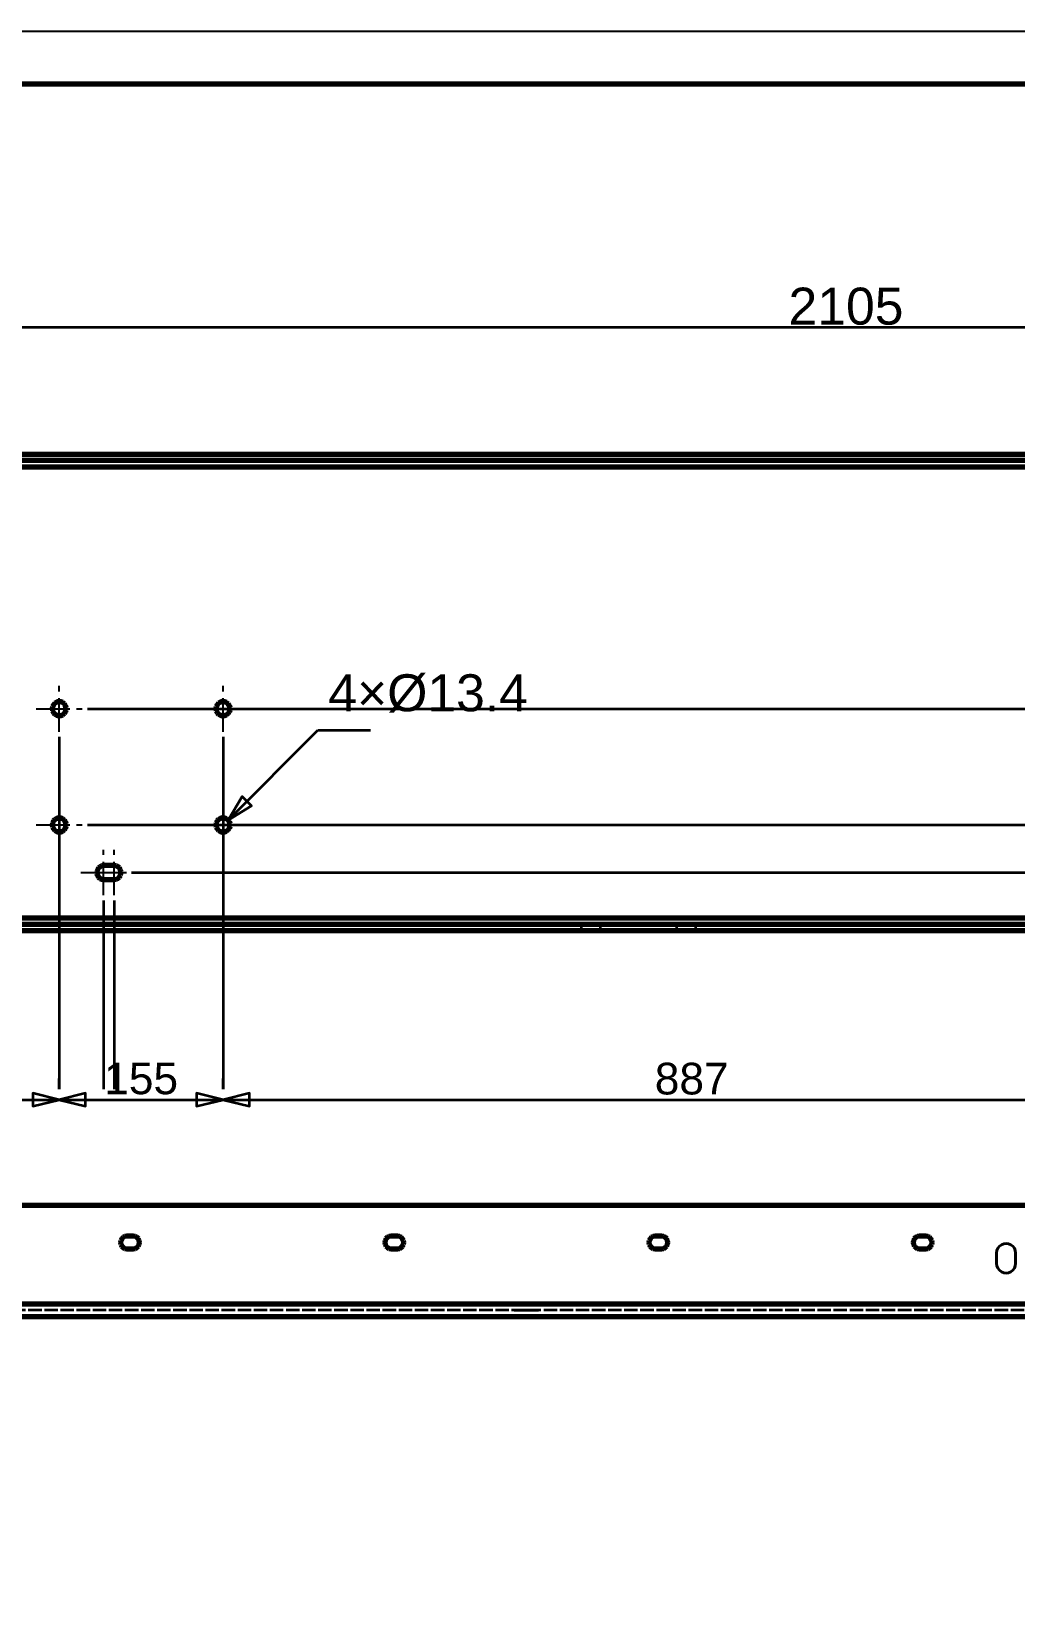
# Model space of a CAD drawing. Header units: millimetres. Extents: x 0 to 420, y 0 to 297.
# Drawn here: x 93.2 to 186.3, y 148.5 to 297 of the extents above; entities that cross this region are included whole.
import ezdxf
from ezdxf.enums import TextEntityAlignment as Align

# ---------------------------------------------------------------- set-up
doc = ezdxf.new("R2010")
doc.units = ezdxf.units.MM
doc.linetypes.add('CENTER', pattern=[5.08, 3.175, -0.635, 0.635, -0.635])
doc.linetypes.add('DASHED', pattern=[1.524, 1.27, -0.254])
doc.styles.add('GOST', font='Arial')

msp = doc.modelspace()

# ---------------------------------------------------------------- linework, layer by layer
at = {"color": 7, "lineweight": 35}
for p, q in [((65, 269), (275.5, 269)), ((98.47, 232.9), (290.5, 232.9)), ((113.97, 232.9), (290.5, 232.9)), ((95.8, 230.23), (95.8, 196.9)), ((111.3, 230.23), (111.3, 196.9)), ((111.77, 222.37), (120.26, 230.86)), ((120.26, 230.86), (125.26, 230.86)), ((98.47, 221.9), (290.5, 221.9)), ((113.97, 221.9), (290.5, 221.9)), ((95.8, 219.23), (95.8, 196.9)), ((111.3, 219.23), (111.3, 196.9)), ((102.65, 217.4), (290.5, 217.4)), ((103.65, 217.4), (290.5, 217.4)), ((100, 214.75), (100, 196.9)), ((101, 214.75), (101, 196.9)), ((95.8, 196.9), (95.8, 197.9)), ((95.8, 196.9), (95.8, 197.9)), ((111.3, 196.9), (111.3, 197.9)), ((111.3, 196.9), (111.3, 197.9)), ((65, 195.9), (95.8, 195.9)), ((95.8, 195.9), (111.3, 195.9)), ((111.3, 195.9), (200, 195.9))]:
    msp.add_line(p, q, dxfattribs=at)
at = {"color": 1, "lineweight": 70}
for p, q in [((65, 257), (275.5, 257)), ((275.5, 256.4), (65, 256.4)), ((65, 255.8), (275.5, 255.8)), ((95.25, 233.28), (95.16, 233.1)), ((95.38, 233.42), (95.25, 233.28)), ((95.56, 233.52), (95.38, 233.42)), ((95.75, 233.57), (95.56, 233.52)), ((95.95, 233.55), (95.75, 233.57)), ((96.13, 233.48), (95.95, 233.55)), ((96.29, 233.36), (96.13, 233.48)), ((96.4, 233.19), (96.29, 233.36)), ((96.46, 233), (96.4, 233.19)), ((110.75, 233.28), (110.66, 233.1)), ((110.88, 233.42), (110.75, 233.28)), ((111.06, 233.52), (110.88, 233.42)), ((111.25, 233.57), (111.06, 233.52)), ((111.45, 233.55), (111.25, 233.57)), ((111.63, 233.48), (111.45, 233.55)), ((111.79, 233.36), (111.63, 233.48)), ((111.9, 233.19), (111.79, 233.36)), ((111.96, 233), (111.9, 233.19)), ((95.16, 233.1), (95.13, 232.9)), ((95.13, 232.9), (95.16, 232.7)), ((95.16, 232.7), (95.25, 232.52)), ((95.25, 232.52), (95.38, 232.38)), ((95.38, 232.38), (95.56, 232.28)), ((95.56, 232.28), (95.75, 232.23)), ((95.75, 232.23), (95.95, 232.25)), ((95.95, 232.25), (96.13, 232.32)), ((96.13, 232.32), (96.29, 232.44)), ((96.29, 232.44), (96.4, 232.61)), ((96.4, 232.61), (96.46, 232.8)), ((96.46, 232.8), (96.46, 233)), ((110.66, 233.1), (110.63, 232.9)), ((110.63, 232.9), (110.66, 232.7)), ((110.66, 232.7), (110.75, 232.52)), ((110.75, 232.52), (110.88, 232.38)), ((110.88, 232.38), (111.06, 232.28)), ((111.06, 232.28), (111.25, 232.23)), ((111.25, 232.23), (111.45, 232.25)), ((111.45, 232.25), (111.63, 232.32)), ((111.63, 232.32), (111.79, 232.44)), ((111.79, 232.44), (111.9, 232.61)), ((111.9, 232.61), (111.96, 232.8)), ((111.96, 232.8), (111.96, 233)), ((95.16, 222.1), (95.13, 221.9)), ((95.13, 221.9), (95.16, 221.7)), ((95.25, 222.28), (95.16, 222.1)), ((95.16, 221.7), (95.25, 221.52)), ((95.38, 222.42), (95.25, 222.28)), ((95.25, 221.52), (95.38, 221.38)), ((95.56, 222.52), (95.38, 222.42)), ((95.38, 221.38), (95.56, 221.28)), ((95.75, 222.57), (95.56, 222.52)), ((95.56, 221.28), (95.75, 221.23)), ((95.95, 222.55), (95.75, 222.57)), ((96.13, 222.48), (95.95, 222.55)), ((95.95, 221.25), (96.13, 221.32)), ((96.29, 222.36), (96.13, 222.48)), ((96.13, 221.32), (96.29, 221.44)), ((96.4, 222.19), (96.29, 222.36)), ((96.29, 221.44), (96.4, 221.61)), ((96.46, 222), (96.4, 222.19)), ((96.4, 221.61), (96.46, 221.8)), ((96.46, 221.8), (96.46, 222)), ((110.66, 222.1), (110.63, 221.9)), ((110.63, 221.9), (110.66, 221.7)), ((110.75, 222.28), (110.66, 222.1)), ((110.66, 221.7), (110.75, 221.52)), ((110.88, 222.42), (110.75, 222.28)), ((110.75, 221.52), (110.88, 221.38)), ((111.06, 222.52), (110.88, 222.42)), ((110.88, 221.38), (111.06, 221.28)), ((111.25, 222.57), (111.06, 222.52)), ((111.06, 221.28), (111.25, 221.23)), ((111.45, 222.55), (111.25, 222.57)), ((111.63, 222.48), (111.45, 222.55)), ((111.45, 221.25), (111.63, 221.32)), ((111.79, 222.36), (111.63, 222.48)), ((111.63, 221.32), (111.79, 221.44)), ((111.9, 222.19), (111.79, 222.36)), ((111.79, 221.44), (111.9, 221.61)), ((111.96, 222), (111.9, 222.19)), ((111.9, 221.61), (111.96, 221.8)), ((111.96, 221.8), (111.96, 222)), ((95.75, 221.23), (95.95, 221.25)), ((111.25, 221.23), (111.45, 221.25)), ((99.41, 217.67), (99.36, 217.49)), ((99.36, 217.49), (99.36, 217.31)), ((99.36, 217.31), (99.41, 217.13)), ((99.51, 217.83), (99.41, 217.67)), ((99.41, 217.13), (99.51, 216.97)), ((99.65, 217.95), (99.51, 217.83)), ((99.51, 216.97), (99.65, 216.85)), ((99.82, 218.02), (99.65, 217.95)), ((99.65, 216.85), (99.82, 216.78)), ((100, 218.05), (99.82, 218.02)), ((101, 218.05), (100, 218.05)), ((101.18, 218.02), (101, 218.05)), ((101.35, 217.95), (101.18, 218.02)), ((101.18, 216.78), (101.35, 216.85)), ((101.49, 217.83), (101.35, 217.95)), ((101.35, 216.85), (101.49, 216.97)), ((101.59, 217.67), (101.49, 217.83)), ((101.49, 216.97), (101.59, 217.13)), ((101.64, 217.49), (101.59, 217.67)), ((101.59, 217.13), (101.64, 217.31)), ((101.64, 217.31), (101.64, 217.49)), ((99.82, 216.78), (100, 216.75)), ((100, 216.75), (101, 216.75)), ((101, 216.75), (101.18, 216.78)), ((65, 213.1), (275.5, 213.1)), ((65, 212.5), (275.5, 212.5)), ((65, 211.9), (275.5, 211.9)), ((275.5, 185.9), (65, 185.9)), ((101.71, 182.75), (101.63, 182.59)), ((101.85, 182.89), (101.71, 182.75)), ((102.01, 182.97), (101.85, 182.89)), ((102.2, 183), (102.01, 182.97)), ((102.8, 183), (102.2, 183)), ((102.99, 182.97), (102.8, 183)), ((103.15, 182.89), (102.99, 182.97)), ((103.29, 182.75), (103.15, 182.89)), ((103.37, 182.59), (103.29, 182.75)), ((126.71, 182.75), (126.63, 182.59)), ((126.85, 182.89), (126.71, 182.75)), ((127.01, 182.97), (126.85, 182.89)), ((127.2, 183), (127.01, 182.97)), ((127.8, 183), (127.2, 183)), ((127.99, 182.97), (127.8, 183)), ((128.15, 182.89), (127.99, 182.97)), ((128.29, 182.75), (128.15, 182.89)), ((128.37, 182.59), (128.29, 182.75)), ((151.71, 182.75), (151.63, 182.59)), ((151.85, 182.89), (151.71, 182.75)), ((152.01, 182.97), (151.85, 182.89)), ((152.2, 183), (152.01, 182.97)), ((152.8, 183), (152.2, 183)), ((152.99, 182.97), (152.8, 183)), ((153.15, 182.89), (152.99, 182.97)), ((153.29, 182.75), (153.15, 182.89)), ((153.37, 182.59), (153.29, 182.75)), ((176.71, 182.75), (176.63, 182.59)), ((176.85, 182.89), (176.71, 182.75)), ((177.01, 182.97), (176.85, 182.89)), ((177.2, 183), (177.01, 182.97)), ((177.8, 183), (177.2, 183)), ((177.99, 182.97), (177.8, 183)), ((178.15, 182.89), (177.99, 182.97)), ((178.29, 182.75), (178.15, 182.89)), ((178.37, 182.59), (178.29, 182.75)), ((101.63, 182.59), (101.6, 182.4)), ((101.6, 182.4), (101.63, 182.21)), ((101.63, 182.21), (101.71, 182.05)), ((101.71, 182.05), (101.85, 181.91)), ((101.85, 181.91), (102.01, 181.83)), ((102.01, 181.83), (102.2, 181.8)), ((102.2, 181.8), (102.8, 181.8)), ((102.8, 181.8), (102.99, 181.83)), ((102.99, 181.83), (103.15, 181.91)), ((103.15, 181.91), (103.29, 182.05)), ((103.29, 182.05), (103.37, 182.21)), ((103.4, 182.4), (103.37, 182.59)), ((103.37, 182.21), (103.4, 182.4)), ((126.63, 182.59), (126.6, 182.4)), ((126.6, 182.4), (126.63, 182.21)), ((126.63, 182.21), (126.71, 182.05)), ((126.71, 182.05), (126.85, 181.91)), ((126.85, 181.91), (127.01, 181.83)), ((127.01, 181.83), (127.2, 181.8)), ((127.2, 181.8), (127.8, 181.8)), ((127.8, 181.8), (127.99, 181.83)), ((127.99, 181.83), (128.15, 181.91)), ((128.15, 181.91), (128.29, 182.05)), ((128.29, 182.05), (128.37, 182.21)), ((128.4, 182.4), (128.37, 182.59)), ((128.37, 182.21), (128.4, 182.4)), ((151.63, 182.59), (151.6, 182.4)), ((151.6, 182.4), (151.63, 182.21)), ((151.63, 182.21), (151.71, 182.05)), ((151.71, 182.05), (151.85, 181.91)), ((151.85, 181.91), (152.01, 181.83)), ((152.01, 181.83), (152.2, 181.8)), ((152.2, 181.8), (152.8, 181.8)), ((152.8, 181.8), (152.99, 181.83)), ((152.99, 181.83), (153.15, 181.91)), ((153.15, 181.91), (153.29, 182.05)), ((153.29, 182.05), (153.37, 182.21)), ((153.4, 182.4), (153.37, 182.59)), ((153.37, 182.21), (153.4, 182.4)), ((176.63, 182.59), (176.6, 182.4)), ((176.6, 182.4), (176.63, 182.21)), ((176.63, 182.21), (176.71, 182.05)), ((176.71, 182.05), (176.85, 181.91)), ((176.85, 181.91), (177.01, 181.83)), ((177.01, 181.83), (177.2, 181.8)), ((177.2, 181.8), (177.8, 181.8)), ((177.8, 181.8), (177.99, 181.83)), ((177.99, 181.83), (178.15, 181.91)), ((178.15, 181.91), (178.29, 182.05)), ((178.29, 182.05), (178.37, 182.21)), ((178.4, 182.4), (178.37, 182.59)), ((178.37, 182.21), (178.4, 182.4)), ((65, 176.6), (275.5, 176.6)), ((65, 175.4), (275.5, 175.4))]:
    msp.add_line(p, q, dxfattribs=at)
at = {"color": 5, "linetype": 'DASHED', "lineweight": 35}
for p, q in [((275.5, 257), (65, 257)), ((112.12, 257), (112.1, 257)), ((112.1, 257), (112.1, 257)), ((112.1, 257), (112.1, 257)), ((112.1, 257), (112.12, 257)), ((112.13, 257), (112.12, 257)), ((112.12, 257), (112.13, 257)), ((112.16, 257), (112.13, 257)), ((112.13, 257), (112.16, 257)), ((112.19, 257), (112.16, 257)), ((112.16, 257), (112.19, 257)), ((112.23, 257), (112.19, 257)), ((112.19, 257), (112.23, 257)), ((112.28, 257), (112.23, 257)), ((112.23, 257), (112.28, 257)), ((112.33, 257), (112.28, 257)), ((112.28, 257), (112.33, 257)), ((112.38, 257), (112.33, 257)), ((112.33, 257), (112.38, 257)), ((112.44, 257), (112.38, 257)), ((112.38, 257), (112.44, 257)), ((112.5, 257), (112.44, 257)), ((112.44, 257), (112.5, 257)), ((112.57, 257), (112.5, 257)), ((112.5, 257), (112.57, 257)), ((112.63, 257), (112.57, 257)), ((112.57, 257), (112.63, 257)), ((112.7, 257), (112.63, 257)), ((112.63, 257), (112.7, 257)), ((113.3, 257), (112.7, 257)), ((112.7, 257), (113.3, 257)), ((113.3, 257), (113.37, 257)), ((113.37, 257), (113.3, 257)), ((113.37, 257), (113.43, 257)), ((113.43, 257), (113.37, 257)), ((113.43, 257), (113.5, 257)), ((113.5, 257), (113.43, 257)), ((113.5, 257), (113.56, 257)), ((113.56, 257), (113.5, 257)), ((113.56, 257), (113.62, 257)), ((113.62, 257), (113.56, 257)), ((113.62, 257), (113.67, 257)), ((113.67, 257), (113.62, 257)), ((113.67, 257), (113.72, 257)), ((113.72, 257), (113.67, 257)), ((113.72, 257), (113.77, 257)), ((113.77, 257), (113.72, 257)), ((113.77, 257), (113.81, 257)), ((113.81, 257), (113.77, 257)), ((113.81, 257), (113.84, 257)), ((113.84, 257), (113.81, 257)), ((113.84, 257), (113.87, 257)), ((113.87, 257), (113.84, 257)), ((113.87, 257), (113.88, 257)), ((113.88, 257), (113.87, 257)), ((113.88, 257), (113.9, 257)), ((113.9, 257), (113.88, 257)), ((113.9, 257), (113.9, 257)), ((113.9, 257), (113.9, 257)), ((137.12, 257), (137.1, 257)), ((137.1, 257), (137.1, 257)), ((137.1, 257), (137.1, 257)), ((137.1, 257), (137.12, 257)), ((137.13, 257), (137.12, 257)), ((137.12, 257), (137.13, 257)), ((137.16, 257), (137.13, 257)), ((137.13, 257), (137.16, 257)), ((137.19, 257), (137.16, 257)), ((137.16, 257), (137.19, 257)), ((137.23, 257), (137.19, 257)), ((137.19, 257), (137.23, 257)), ((137.28, 257), (137.23, 257)), ((137.23, 257), (137.28, 257)), ((137.33, 257), (137.28, 257)), ((137.28, 257), (137.33, 257)), ((137.38, 257), (137.33, 257)), ((137.33, 257), (137.38, 257)), ((137.44, 257), (137.38, 257)), ((137.38, 257), (137.44, 257)), ((137.5, 257), (137.44, 257)), ((137.44, 257), (137.5, 257)), ((137.57, 257), (137.5, 257)), ((137.5, 257), (137.57, 257)), ((137.63, 257), (137.57, 257)), ((137.57, 257), (137.63, 257)), ((137.7, 257), (137.63, 257)), ((137.63, 257), (137.7, 257)), ((138.3, 257), (137.7, 257)), ((137.7, 257), (138.3, 257)), ((138.3, 257), (138.37, 257)), ((138.37, 257), (138.3, 257)), ((138.37, 257), (138.43, 257)), ((138.43, 257), (138.37, 257)), ((138.43, 257), (138.5, 257)), ((138.5, 257), (138.43, 257)), ((138.5, 257), (138.56, 257)), ((138.56, 257), (138.5, 257)), ((138.56, 257), (138.62, 257)), ((138.62, 257), (138.56, 257)), ((138.62, 257), (138.67, 257)), ((138.67, 257), (138.62, 257)), ((138.67, 257), (138.72, 257)), ((138.72, 257), (138.67, 257)), ((138.72, 257), (138.77, 257)), ((138.77, 257), (138.72, 257)), ((138.77, 257), (138.81, 257)), ((138.81, 257), (138.77, 257)), ((138.81, 257), (138.84, 257)), ((138.84, 257), (138.81, 257)), ((138.84, 257), (138.87, 257)), ((138.87, 257), (138.84, 257)), ((138.87, 257), (138.88, 257)), ((138.88, 257), (138.87, 257)), ((138.88, 257), (138.9, 257)), ((138.9, 257), (138.88, 257)), ((138.9, 257), (138.9, 257)), ((138.9, 257), (138.9, 257)), ((162.12, 257), (162.1, 257)), ((162.1, 257), (162.1, 257)), ((162.1, 257), (162.1, 257)), ((162.1, 257), (162.12, 257)), ((162.13, 257), (162.12, 257)), ((162.12, 257), (162.13, 257)), ((162.16, 257), (162.13, 257)), ((162.13, 257), (162.16, 257)), ((162.19, 257), (162.16, 257)), ((162.16, 257), (162.19, 257)), ((162.23, 257), (162.19, 257)), ((162.19, 257), (162.23, 257)), ((162.28, 257), (162.23, 257)), ((162.23, 257), (162.28, 257)), ((162.33, 257), (162.28, 257)), ((162.28, 257), (162.33, 257)), ((162.38, 257), (162.33, 257)), ((162.33, 257), (162.38, 257)), ((162.44, 257), (162.38, 257)), ((162.38, 257), (162.44, 257)), ((162.5, 257), (162.44, 257)), ((162.44, 257), (162.5, 257)), ((162.57, 257), (162.5, 257)), ((162.5, 257), (162.57, 257)), ((162.63, 257), (162.57, 257)), ((162.57, 257), (162.63, 257)), ((162.7, 257), (162.63, 257)), ((162.63, 257), (162.7, 257)), ((163.3, 257), (162.7, 257)), ((162.7, 257), (163.3, 257)), ((163.3, 257), (163.37, 257)), ((163.37, 257), (163.3, 257)), ((163.37, 257), (163.43, 257)), ((163.43, 257), (163.37, 257)), ((163.43, 257), (163.5, 257)), ((163.5, 257), (163.43, 257)), ((163.5, 257), (163.56, 257)), ((163.56, 257), (163.5, 257)), ((163.56, 257), (163.62, 257)), ((163.62, 257), (163.56, 257)), ((163.62, 257), (163.67, 257)), ((163.67, 257), (163.62, 257)), ((163.67, 257), (163.72, 257)), ((163.72, 257), (163.67, 257)), ((163.72, 257), (163.77, 257)), ((163.77, 257), (163.72, 257)), ((163.77, 257), (163.81, 257)), ((163.81, 257), (163.77, 257)), ((163.81, 257), (163.84, 257)), ((163.84, 257), (163.81, 257)), ((163.84, 257), (163.87, 257)), ((163.87, 257), (163.84, 257)), ((163.87, 257), (163.88, 257)), ((163.88, 257), (163.87, 257)), ((163.88, 257), (163.9, 257)), ((163.9, 257), (163.88, 257)), ((163.9, 257), (163.9, 257)), ((163.9, 257), (163.9, 257)), ((65, 256.4), (275.5, 256.4)), ((112.12, 256.4), (112.1, 256.4)), ((112.1, 256.4), (112.1, 256.4)), ((112.1, 256.4), (112.1, 256.4)), ((112.1, 256.4), (112.12, 256.4)), ((112.13, 256.4), (112.12, 256.4)), ((112.12, 256.4), (112.13, 256.4)), ((112.16, 256.4), (112.13, 256.4)), ((112.13, 256.4), (112.16, 256.4)), ((112.19, 256.4), (112.16, 256.4)), ((112.16, 256.4), (112.19, 256.4)), ((112.23, 256.4), (112.19, 256.4)), ((112.19, 256.4), (112.23, 256.4)), ((112.28, 256.4), (112.23, 256.4)), ((112.23, 256.4), (112.28, 256.4)), ((112.33, 256.4), (112.28, 256.4)), ((112.28, 256.4), (112.33, 256.4)), ((112.38, 256.4), (112.33, 256.4)), ((112.33, 256.4), (112.38, 256.4)), ((112.44, 256.4), (112.38, 256.4)), ((112.38, 256.4), (112.44, 256.4)), ((112.5, 256.4), (112.44, 256.4)), ((112.44, 256.4), (112.5, 256.4)), ((112.57, 256.4), (112.5, 256.4)), ((112.5, 256.4), (112.57, 256.4)), ((112.63, 256.4), (112.57, 256.4)), ((112.57, 256.4), (112.63, 256.4)), ((112.7, 256.4), (112.63, 256.4)), ((112.63, 256.4), (112.7, 256.4)), ((112.7, 256.4), (113.3, 256.4)), ((113.3, 256.4), (112.7, 256.4)), ((113.3, 256.4), (113.37, 256.4)), ((113.37, 256.4), (113.3, 256.4)), ((113.37, 256.4), (113.43, 256.4)), ((113.43, 256.4), (113.37, 256.4)), ((113.43, 256.4), (113.5, 256.4)), ((113.5, 256.4), (113.43, 256.4)), ((113.5, 256.4), (113.56, 256.4)), ((113.56, 256.4), (113.5, 256.4)), ((113.56, 256.4), (113.62, 256.4)), ((113.62, 256.4), (113.56, 256.4)), ((113.62, 256.4), (113.67, 256.4)), ((113.67, 256.4), (113.62, 256.4)), ((113.67, 256.4), (113.72, 256.4)), ((113.72, 256.4), (113.67, 256.4)), ((113.72, 256.4), (113.77, 256.4)), ((113.77, 256.4), (113.72, 256.4)), ((113.77, 256.4), (113.81, 256.4)), ((113.81, 256.4), (113.77, 256.4)), ((113.81, 256.4), (113.84, 256.4)), ((113.84, 256.4), (113.81, 256.4)), ((113.84, 256.4), (113.87, 256.4)), ((113.87, 256.4), (113.84, 256.4)), ((113.87, 256.4), (113.88, 256.4)), ((113.88, 256.4), (113.87, 256.4)), ((113.88, 256.4), (113.9, 256.4)), ((113.9, 256.4), (113.88, 256.4)), ((113.9, 256.4), (113.9, 256.4)), ((113.9, 256.4), (113.9, 256.4)), ((137.12, 256.4), (137.1, 256.4)), ((137.1, 256.4), (137.1, 256.4)), ((137.1, 256.4), (137.1, 256.4)), ((137.1, 256.4), (137.12, 256.4)), ((137.13, 256.4), (137.12, 256.4)), ((137.12, 256.4), (137.13, 256.4)), ((137.16, 256.4), (137.13, 256.4)), ((137.13, 256.4), (137.16, 256.4)), ((137.19, 256.4), (137.16, 256.4)), ((137.16, 256.4), (137.19, 256.4)), ((137.23, 256.4), (137.19, 256.4)), ((137.19, 256.4), (137.23, 256.4)), ((137.28, 256.4), (137.23, 256.4)), ((137.23, 256.4), (137.28, 256.4)), ((137.33, 256.4), (137.28, 256.4)), ((137.28, 256.4), (137.33, 256.4)), ((137.38, 256.4), (137.33, 256.4)), ((137.33, 256.4), (137.38, 256.4)), ((137.44, 256.4), (137.38, 256.4)), ((137.38, 256.4), (137.44, 256.4)), ((137.5, 256.4), (137.44, 256.4)), ((137.44, 256.4), (137.5, 256.4)), ((137.57, 256.4), (137.5, 256.4)), ((137.5, 256.4), (137.57, 256.4)), ((137.63, 256.4), (137.57, 256.4)), ((137.57, 256.4), (137.63, 256.4)), ((137.7, 256.4), (137.63, 256.4)), ((137.63, 256.4), (137.7, 256.4)), ((137.7, 256.4), (138.3, 256.4)), ((138.3, 256.4), (137.7, 256.4)), ((138.3, 256.4), (138.37, 256.4)), ((138.37, 256.4), (138.3, 256.4)), ((138.37, 256.4), (138.43, 256.4)), ((138.43, 256.4), (138.37, 256.4)), ((138.43, 256.4), (138.5, 256.4)), ((138.5, 256.4), (138.43, 256.4)), ((138.5, 256.4), (138.56, 256.4)), ((138.56, 256.4), (138.5, 256.4)), ((138.56, 256.4), (138.62, 256.4)), ((138.62, 256.4), (138.56, 256.4)), ((138.62, 256.4), (138.67, 256.4)), ((138.67, 256.4), (138.62, 256.4)), ((138.67, 256.4), (138.72, 256.4)), ((138.72, 256.4), (138.67, 256.4)), ((138.72, 256.4), (138.77, 256.4)), ((138.77, 256.4), (138.72, 256.4)), ((138.77, 256.4), (138.81, 256.4)), ((138.81, 256.4), (138.77, 256.4)), ((138.81, 256.4), (138.84, 256.4)), ((138.84, 256.4), (138.81, 256.4)), ((138.84, 256.4), (138.87, 256.4)), ((138.87, 256.4), (138.84, 256.4)), ((138.87, 256.4), (138.88, 256.4)), ((138.88, 256.4), (138.87, 256.4)), ((138.88, 256.4), (138.9, 256.4)), ((138.9, 256.4), (138.88, 256.4)), ((138.9, 256.4), (138.9, 256.4)), ((138.9, 256.4), (138.9, 256.4)), ((162.12, 256.4), (162.1, 256.4)), ((162.1, 256.4), (162.1, 256.4)), ((162.1, 256.4), (162.1, 256.4)), ((162.1, 256.4), (162.12, 256.4)), ((162.13, 256.4), (162.12, 256.4)), ((162.12, 256.4), (162.13, 256.4)), ((162.16, 256.4), (162.13, 256.4)), ((162.13, 256.4), (162.16, 256.4)), ((162.19, 256.4), (162.16, 256.4)), ((162.16, 256.4), (162.19, 256.4)), ((162.23, 256.4), (162.19, 256.4)), ((162.19, 256.4), (162.23, 256.4)), ((162.28, 256.4), (162.23, 256.4)), ((162.23, 256.4), (162.28, 256.4)), ((162.33, 256.4), (162.28, 256.4)), ((162.28, 256.4), (162.33, 256.4)), ((162.38, 256.4), (162.33, 256.4)), ((162.33, 256.4), (162.38, 256.4)), ((162.44, 256.4), (162.38, 256.4)), ((162.38, 256.4), (162.44, 256.4)), ((162.5, 256.4), (162.44, 256.4)), ((162.44, 256.4), (162.5, 256.4)), ((162.57, 256.4), (162.5, 256.4)), ((162.5, 256.4), (162.57, 256.4)), ((162.63, 256.4), (162.57, 256.4)), ((162.57, 256.4), (162.63, 256.4)), ((162.7, 256.4), (162.63, 256.4)), ((162.63, 256.4), (162.7, 256.4)), ((162.7, 256.4), (163.3, 256.4)), ((163.3, 256.4), (162.7, 256.4)), ((163.3, 256.4), (163.37, 256.4)), ((163.37, 256.4), (163.3, 256.4)), ((163.37, 256.4), (163.43, 256.4)), ((163.43, 256.4), (163.37, 256.4)), ((163.43, 256.4), (163.5, 256.4)), ((163.5, 256.4), (163.43, 256.4)), ((163.5, 256.4), (163.56, 256.4)), ((163.56, 256.4), (163.5, 256.4)), ((163.56, 256.4), (163.62, 256.4)), ((163.62, 256.4), (163.56, 256.4)), ((163.62, 256.4), (163.67, 256.4)), ((163.67, 256.4), (163.62, 256.4)), ((163.67, 256.4), (163.72, 256.4)), ((163.72, 256.4), (163.67, 256.4)), ((163.72, 256.4), (163.77, 256.4)), ((163.77, 256.4), (163.72, 256.4)), ((163.77, 256.4), (163.81, 256.4)), ((163.81, 256.4), (163.77, 256.4)), ((163.81, 256.4), (163.84, 256.4)), ((163.84, 256.4), (163.81, 256.4)), ((163.84, 256.4), (163.87, 256.4)), ((163.87, 256.4), (163.84, 256.4)), ((163.87, 256.4), (163.88, 256.4)), ((163.88, 256.4), (163.87, 256.4)), ((163.88, 256.4), (163.9, 256.4)), ((163.9, 256.4), (163.88, 256.4)), ((163.9, 256.4), (163.9, 256.4)), ((163.9, 256.4), (163.9, 256.4)), ((95.16, 233.1), (95.25, 233.28)), ((95.25, 233.28), (95.38, 233.42)), ((95.38, 233.42), (95.56, 233.52)), ((95.56, 233.52), (95.75, 233.57)), ((95.75, 233.57), (95.95, 233.55)), ((95.95, 233.55), (96.13, 233.48)), ((96.13, 233.48), (96.29, 233.36)), ((96.29, 233.36), (96.4, 233.19)), ((96.4, 233.19), (96.46, 233)), ((110.66, 233.1), (110.75, 233.28)), ((110.75, 233.28), (110.88, 233.42)), ((110.88, 233.42), (111.06, 233.52)), ((111.06, 233.52), (111.25, 233.57)), ((111.25, 233.57), (111.45, 233.55)), ((111.45, 233.55), (111.63, 233.48)), ((111.63, 233.48), (111.79, 233.36)), ((111.79, 233.36), (111.9, 233.19)), ((111.9, 233.19), (111.96, 233)), ((95.13, 232.9), (95.16, 233.1)), ((95.16, 232.7), (95.13, 232.9)), ((95.25, 232.52), (95.16, 232.7)), ((95.38, 232.38), (95.25, 232.52)), ((95.56, 232.28), (95.38, 232.38)), ((95.75, 232.23), (95.56, 232.28)), ((95.95, 232.25), (95.75, 232.23)), ((96.13, 232.32), (95.95, 232.25)), ((96.29, 232.44), (96.13, 232.32)), ((96.4, 232.61), (96.29, 232.44)), ((96.46, 232.8), (96.4, 232.61)), ((96.46, 233), (96.46, 232.8)), ((110.63, 232.9), (110.66, 233.1)), ((110.66, 232.7), (110.63, 232.9)), ((110.75, 232.52), (110.66, 232.7)), ((110.88, 232.38), (110.75, 232.52)), ((111.06, 232.28), (110.88, 232.38)), ((111.25, 232.23), (111.06, 232.28)), ((111.45, 232.25), (111.25, 232.23)), ((111.63, 232.32), (111.45, 232.25)), ((111.79, 232.44), (111.63, 232.32)), ((111.9, 232.61), (111.79, 232.44)), ((111.96, 232.8), (111.9, 232.61)), ((111.96, 233), (111.96, 232.8)), ((95.13, 221.9), (95.16, 222.1)), ((95.16, 221.7), (95.13, 221.9)), ((95.16, 222.1), (95.25, 222.28)), ((95.25, 221.52), (95.16, 221.7)), ((95.25, 222.28), (95.38, 222.42)), ((95.38, 221.38), (95.25, 221.52)), ((95.38, 222.42), (95.56, 222.52)), ((95.56, 221.28), (95.38, 221.38)), ((95.56, 222.52), (95.75, 222.57)), ((95.75, 221.23), (95.56, 221.28)), ((95.75, 222.57), (95.95, 222.55)), ((95.95, 222.55), (96.13, 222.48)), ((96.13, 221.32), (95.95, 221.25)), ((96.13, 222.48), (96.29, 222.36)), ((96.29, 221.44), (96.13, 221.32)), ((96.29, 222.36), (96.4, 222.19)), ((96.4, 221.61), (96.29, 221.44)), ((96.4, 222.19), (96.46, 222)), ((96.46, 221.8), (96.4, 221.61)), ((96.46, 222), (96.46, 221.8)), ((110.63, 221.9), (110.66, 222.1)), ((110.66, 221.7), (110.63, 221.9)), ((110.66, 222.1), (110.75, 222.28)), ((110.75, 221.52), (110.66, 221.7)), ((110.75, 222.28), (110.88, 222.42)), ((110.88, 221.38), (110.75, 221.52)), ((110.88, 222.42), (111.06, 222.52)), ((111.06, 221.28), (110.88, 221.38)), ((111.06, 222.52), (111.25, 222.57)), ((111.25, 221.23), (111.06, 221.28)), ((111.25, 222.57), (111.45, 222.55)), ((111.45, 222.55), (111.63, 222.48)), ((111.63, 221.32), (111.45, 221.25)), ((111.63, 222.48), (111.79, 222.36)), ((111.79, 221.44), (111.63, 221.32)), ((111.79, 222.36), (111.9, 222.19)), ((111.9, 221.61), (111.79, 221.44)), ((111.9, 222.19), (111.96, 222)), ((111.96, 221.8), (111.9, 221.61)), ((111.96, 222), (111.96, 221.8)), ((95.95, 221.25), (95.75, 221.23)), ((111.45, 221.25), (111.25, 221.23)), ((99.36, 217.49), (99.41, 217.67)), ((99.36, 217.31), (99.36, 217.49)), ((99.41, 217.13), (99.36, 217.31)), ((99.41, 217.67), (99.51, 217.83)), ((99.51, 216.97), (99.41, 217.13)), ((99.51, 217.83), (99.65, 217.95)), ((99.65, 216.85), (99.51, 216.97)), ((99.65, 217.95), (99.82, 218.02)), ((99.82, 216.78), (99.65, 216.85)), ((99.82, 218.02), (100, 218.05)), ((100, 218.05), (101, 218.05)), ((101, 218.05), (101.18, 218.02)), ((101.18, 218.02), (101.35, 217.95)), ((101.35, 216.85), (101.18, 216.78)), ((101.35, 217.95), (101.49, 217.83)), ((101.49, 216.97), (101.35, 216.85)), ((101.49, 217.83), (101.59, 217.67)), ((101.59, 217.13), (101.49, 216.97)), ((101.59, 217.67), (101.64, 217.49)), ((101.64, 217.31), (101.59, 217.13)), ((101.64, 217.49), (101.64, 217.31)), ((100, 216.75), (99.82, 216.78)), ((101, 216.75), (100, 216.75)), ((101.18, 216.78), (101, 216.75)), ((65, 212.5), (275.5, 212.5)), ((145.2, 212.5), (145.2, 211.9)), ((145.2, 212.5), (145.22, 212.5)), ((145.2, 212.5), (145.2, 211.9)), ((145.22, 212.5), (145.2, 212.5)), ((145.22, 212.5), (145.29, 212.5)), ((145.29, 212.5), (145.22, 212.5)), ((145.29, 212.5), (145.4, 212.5)), ((145.4, 212.5), (145.29, 212.5)), ((145.4, 212.5), (145.54, 212.5)), ((145.54, 212.5), (145.4, 212.5)), ((145.54, 212.5), (145.71, 212.5)), ((145.71, 212.5), (145.54, 212.5)), ((145.71, 212.5), (145.9, 212.5)), ((145.9, 212.5), (145.71, 212.5)), ((145.9, 212.5), (146.1, 212.5)), ((146.1, 212.5), (145.9, 212.5)), ((146.1, 212.5), (146.3, 212.5)), ((146.3, 212.5), (146.1, 212.5)), ((146.3, 212.5), (146.49, 212.5)), ((146.49, 212.5), (146.3, 212.5)), ((146.49, 212.5), (146.66, 212.5)), ((146.66, 212.5), (146.49, 212.5)), ((146.66, 212.5), (146.8, 212.5)), ((146.8, 212.5), (146.66, 212.5)), ((146.8, 212.5), (146.91, 212.5)), ((146.91, 212.5), (146.8, 212.5)), ((146.91, 212.5), (146.98, 212.5)), ((146.98, 212.5), (146.91, 212.5)), ((146.98, 212.5), (147, 212.5)), ((147, 212.5), (146.98, 212.5)), ((147, 212.5), (147, 211.9)), ((147, 212.5), (147, 211.9)), ((154.2, 212.5), (154.2, 211.9)), ((154.2, 212.5), (154.22, 212.5)), ((154.2, 212.5), (154.2, 211.9)), ((154.22, 212.5), (154.2, 212.5)), ((154.22, 212.5), (154.29, 212.5)), ((154.29, 212.5), (154.22, 212.5)), ((154.29, 212.5), (154.4, 212.5)), ((154.4, 212.5), (154.29, 212.5)), ((154.4, 212.5), (154.54, 212.5)), ((154.54, 212.5), (154.4, 212.5)), ((154.54, 212.5), (154.71, 212.5)), ((154.71, 212.5), (154.54, 212.5)), ((154.71, 212.5), (154.9, 212.5)), ((154.9, 212.5), (154.71, 212.5)), ((154.9, 212.5), (155.1, 212.5)), ((155.1, 212.5), (154.9, 212.5)), ((155.1, 212.5), (155.3, 212.5)), ((155.3, 212.5), (155.1, 212.5)), ((155.3, 212.5), (155.49, 212.5)), ((155.49, 212.5), (155.3, 212.5)), ((155.49, 212.5), (155.66, 212.5)), ((155.66, 212.5), (155.49, 212.5)), ((155.66, 212.5), (155.8, 212.5)), ((155.8, 212.5), (155.66, 212.5)), ((155.8, 212.5), (155.91, 212.5)), ((155.91, 212.5), (155.8, 212.5)), ((155.91, 212.5), (155.98, 212.5)), ((155.98, 212.5), (155.91, 212.5)), ((155.98, 212.5), (156, 212.5)), ((156, 212.5), (155.98, 212.5)), ((156, 212.5), (156, 211.9)), ((156, 212.5), (156, 211.9)), ((275.5, 211.9), (65, 211.9)), ((145.22, 211.9), (145.2, 211.9)), ((145.2, 211.9), (145.22, 211.9)), ((145.29, 211.9), (145.22, 211.9)), ((145.22, 211.9), (145.29, 211.9)), ((145.4, 211.9), (145.29, 211.9)), ((145.29, 211.9), (145.4, 211.9)), ((145.54, 211.9), (145.4, 211.9)), ((145.4, 211.9), (145.54, 211.9)), ((145.71, 211.9), (145.54, 211.9)), ((145.54, 211.9), (145.71, 211.9)), ((145.9, 211.9), (145.71, 211.9)), ((145.71, 211.9), (145.9, 211.9)), ((146.1, 211.9), (145.9, 211.9)), ((145.9, 211.9), (146.1, 211.9)), ((146.3, 211.9), (146.1, 211.9)), ((146.1, 211.9), (146.3, 211.9)), ((146.49, 211.9), (146.3, 211.9)), ((146.3, 211.9), (146.49, 211.9)), ((146.66, 211.9), (146.49, 211.9)), ((146.49, 211.9), (146.66, 211.9)), ((146.8, 211.9), (146.66, 211.9)), ((146.66, 211.9), (146.8, 211.9)), ((146.91, 211.9), (146.8, 211.9)), ((146.8, 211.9), (146.91, 211.9)), ((146.98, 211.9), (146.91, 211.9)), ((146.91, 211.9), (146.98, 211.9)), ((147, 211.9), (146.98, 211.9)), ((146.98, 211.9), (147, 211.9)), ((154.22, 211.9), (154.2, 211.9)), ((154.2, 211.9), (154.22, 211.9)), ((154.29, 211.9), (154.22, 211.9)), ((154.22, 211.9), (154.29, 211.9)), ((154.4, 211.9), (154.29, 211.9)), ((154.29, 211.9), (154.4, 211.9)), ((154.54, 211.9), (154.4, 211.9)), ((154.4, 211.9), (154.54, 211.9)), ((154.71, 211.9), (154.54, 211.9)), ((154.54, 211.9), (154.71, 211.9)), ((154.9, 211.9), (154.71, 211.9)), ((154.71, 211.9), (154.9, 211.9)), ((155.1, 211.9), (154.9, 211.9)), ((154.9, 211.9), (155.1, 211.9)), ((155.3, 211.9), (155.1, 211.9)), ((155.1, 211.9), (155.3, 211.9)), ((155.49, 211.9), (155.3, 211.9)), ((155.3, 211.9), (155.49, 211.9)), ((155.66, 211.9), (155.49, 211.9)), ((155.49, 211.9), (155.66, 211.9)), ((155.8, 211.9), (155.66, 211.9)), ((155.66, 211.9), (155.8, 211.9)), ((155.91, 211.9), (155.8, 211.9)), ((155.8, 211.9), (155.91, 211.9)), ((155.98, 211.9), (155.91, 211.9)), ((155.91, 211.9), (155.98, 211.9)), ((156, 211.9), (155.98, 211.9)), ((155.98, 211.9), (156, 211.9)), ((275.5, 185.9), (65, 185.9)), ((65, 185.9), (275.5, 185.9)), ((275.5, 185.9), (65, 185.9)), ((101.63, 182.59), (101.71, 182.75)), ((101.71, 182.75), (101.85, 182.89)), ((101.85, 182.89), (102.01, 182.97)), ((102.01, 182.97), (102.2, 183)), ((102.2, 183), (102.8, 183)), ((102.8, 183), (102.99, 182.97)), ((102.99, 182.97), (103.15, 182.89)), ((103.15, 182.89), (103.29, 182.75)), ((103.29, 182.75), (103.37, 182.59)), ((126.63, 182.59), (126.71, 182.75)), ((126.71, 182.75), (126.85, 182.89)), ((126.85, 182.89), (127.01, 182.97)), ((127.01, 182.97), (127.2, 183)), ((127.2, 183), (127.8, 183)), ((127.8, 183), (127.99, 182.97)), ((127.99, 182.97), (128.15, 182.89)), ((128.15, 182.89), (128.29, 182.75)), ((128.29, 182.75), (128.37, 182.59)), ((151.63, 182.59), (151.71, 182.75)), ((151.71, 182.75), (151.85, 182.89)), ((151.85, 182.89), (152.01, 182.97)), ((152.01, 182.97), (152.2, 183)), ((152.2, 183), (152.8, 183)), ((152.8, 183), (152.99, 182.97)), ((152.99, 182.97), (153.15, 182.89)), ((153.15, 182.89), (153.29, 182.75)), ((153.29, 182.75), (153.37, 182.59)), ((176.63, 182.59), (176.71, 182.75)), ((176.71, 182.75), (176.85, 182.89)), ((176.85, 182.89), (177.01, 182.97)), ((177.01, 182.97), (177.2, 183)), ((177.2, 183), (177.8, 183)), ((177.8, 183), (177.99, 182.97)), ((177.99, 182.97), (178.15, 182.89)), ((178.15, 182.89), (178.29, 182.75)), ((178.29, 182.75), (178.37, 182.59)), ((101.6, 182.4), (101.63, 182.59)), ((101.63, 182.21), (101.6, 182.4)), ((101.71, 182.05), (101.63, 182.21)), ((101.85, 181.91), (101.71, 182.05)), ((102.01, 181.83), (101.85, 181.91)), ((102.2, 181.8), (102.01, 181.83)), ((102.8, 181.8), (102.2, 181.8)), ((102.99, 181.83), (102.8, 181.8)), ((103.15, 181.91), (102.99, 181.83)), ((103.29, 182.05), (103.15, 181.91)), ((103.37, 182.21), (103.29, 182.05)), ((103.37, 182.59), (103.4, 182.4)), ((103.4, 182.4), (103.37, 182.21)), ((126.6, 182.4), (126.63, 182.59)), ((126.63, 182.21), (126.6, 182.4)), ((126.71, 182.05), (126.63, 182.21)), ((126.85, 181.91), (126.71, 182.05)), ((127.01, 181.83), (126.85, 181.91)), ((127.2, 181.8), (127.01, 181.83)), ((127.8, 181.8), (127.2, 181.8)), ((127.99, 181.83), (127.8, 181.8)), ((128.15, 181.91), (127.99, 181.83)), ((128.29, 182.05), (128.15, 181.91)), ((128.37, 182.21), (128.29, 182.05)), ((128.37, 182.59), (128.4, 182.4)), ((128.4, 182.4), (128.37, 182.21)), ((151.6, 182.4), (151.63, 182.59)), ((151.63, 182.21), (151.6, 182.4)), ((151.71, 182.05), (151.63, 182.21)), ((151.85, 181.91), (151.71, 182.05)), ((152.01, 181.83), (151.85, 181.91)), ((152.2, 181.8), (152.01, 181.83)), ((152.8, 181.8), (152.2, 181.8)), ((152.99, 181.83), (152.8, 181.8)), ((153.15, 181.91), (152.99, 181.83)), ((153.29, 182.05), (153.15, 181.91)), ((153.37, 182.21), (153.29, 182.05)), ((153.37, 182.59), (153.4, 182.4)), ((153.4, 182.4), (153.37, 182.21)), ((176.6, 182.4), (176.63, 182.59)), ((176.63, 182.21), (176.6, 182.4)), ((176.71, 182.05), (176.63, 182.21)), ((176.85, 181.91), (176.71, 182.05)), ((177.01, 181.83), (176.85, 181.91)), ((177.2, 181.8), (177.01, 181.83)), ((177.8, 181.8), (177.2, 181.8)), ((177.99, 181.83), (177.8, 181.8)), ((178.15, 181.91), (177.99, 181.83)), ((178.29, 182.05), (178.15, 181.91)), ((178.37, 182.21), (178.29, 182.05)), ((178.37, 182.59), (178.4, 182.4)), ((178.4, 182.4), (178.37, 182.21)), ((184.5, 181.4), (184.53, 181.63)), ((184.53, 181.63), (184.5, 181.4)), ((184.5, 180.4), (184.5, 181.4)), ((184.5, 181.4), (184.5, 180.4)), ((184.53, 181.63), (184.62, 181.85)), ((184.62, 181.85), (184.53, 181.63)), ((184.62, 181.85), (184.76, 182.04)), ((184.76, 182.04), (184.62, 181.85)), ((184.76, 182.04), (184.95, 182.18)), ((184.95, 182.18), (184.76, 182.04)), ((184.95, 182.18), (185.17, 182.27)), ((185.17, 182.27), (184.95, 182.18)), ((185.17, 182.27), (185.4, 182.3)), ((185.4, 182.3), (185.17, 182.27)), ((185.4, 182.3), (185.63, 182.27)), ((185.63, 182.27), (185.4, 182.3)), ((185.63, 182.27), (185.85, 182.18)), ((185.85, 182.18), (185.63, 182.27)), ((185.85, 182.18), (186.04, 182.04)), ((186.04, 182.04), (185.85, 182.18)), ((186.04, 182.04), (186.18, 181.85)), ((186.18, 181.85), (186.04, 182.04)), ((186.18, 181.85), (186.27, 181.63)), ((186.27, 181.63), (186.18, 181.85)), ((186.27, 181.63), (186.3, 181.4)), ((186.3, 181.4), (186.27, 181.63)), ((186.3, 181.4), (186.3, 180.4)), ((186.3, 180.4), (186.3, 181.4)), ((184.53, 180.17), (184.5, 180.4)), ((184.5, 180.4), (184.53, 180.17)), ((184.62, 179.95), (184.53, 180.17)), ((184.53, 180.17), (184.62, 179.95)), ((184.76, 179.76), (184.62, 179.95)), ((184.62, 179.95), (184.76, 179.76)), ((184.95, 179.62), (184.76, 179.76)), ((184.76, 179.76), (184.95, 179.62)), ((186.04, 179.76), (185.85, 179.62)), ((185.85, 179.62), (186.04, 179.76)), ((186.18, 179.95), (186.04, 179.76)), ((186.04, 179.76), (186.18, 179.95)), ((186.27, 180.17), (186.18, 179.95)), ((186.18, 179.95), (186.27, 180.17)), ((186.3, 180.4), (186.27, 180.17)), ((186.27, 180.17), (186.3, 180.4)), ((185.17, 179.53), (184.95, 179.62)), ((184.95, 179.62), (185.17, 179.53)), ((185.4, 179.5), (185.17, 179.53)), ((185.17, 179.53), (185.4, 179.5)), ((185.63, 179.53), (185.4, 179.5)), ((185.4, 179.5), (185.63, 179.53)), ((185.85, 179.62), (185.63, 179.53)), ((185.63, 179.53), (185.85, 179.62)), ((275.5, 176), (65, 176)), ((275.5, 176), (65, 176)), ((65, 175.4), (275.5, 175.4)), ((138.87, 176), (138.85, 176)), ((138.85, 176), (138.85, 176)), ((138.85, 176), (138.85, 176)), ((138.85, 176), (138.87, 176)), ((138.87, 175.4), (138.85, 175.4)), ((138.85, 175.4), (138.85, 175.4)), ((138.85, 175.4), (138.85, 175.4)), ((138.85, 175.4), (138.87, 175.4)), ((138.89, 176), (138.87, 176)), ((138.87, 176), (138.89, 176)), ((138.89, 175.4), (138.87, 175.4)), ((138.87, 175.4), (138.89, 175.4)), ((138.91, 176), (138.89, 176)), ((138.89, 176), (138.91, 176)), ((138.91, 175.4), (138.89, 175.4)), ((138.89, 175.4), (138.91, 175.4)), ((138.95, 176), (138.91, 176)), ((138.91, 176), (138.95, 176)), ((138.95, 175.4), (138.91, 175.4)), ((138.91, 175.4), (138.95, 175.4)), ((138.99, 176), (138.95, 176)), ((138.95, 176), (138.99, 176)), ((138.99, 175.4), (138.95, 175.4)), ((138.95, 175.4), (138.99, 175.4)), ((139.04, 176), (138.99, 176)), ((138.99, 176), (139.04, 176)), ((139.04, 175.4), (138.99, 175.4)), ((138.99, 175.4), (139.04, 175.4)), ((139.09, 176), (139.04, 176)), ((139.04, 176), (139.09, 176)), ((139.09, 175.4), (139.04, 175.4)), ((139.04, 175.4), (139.09, 175.4)), ((139.15, 176), (139.09, 176)), ((139.09, 176), (139.15, 176)), ((139.15, 175.4), (139.09, 175.4)), ((139.09, 175.4), (139.15, 175.4)), ((139.22, 176), (139.15, 176)), ((139.15, 176), (139.22, 176)), ((139.22, 175.4), (139.15, 175.4)), ((139.15, 175.4), (139.22, 175.4)), ((139.29, 176), (139.22, 176)), ((139.22, 176), (139.29, 176)), ((139.29, 175.4), (139.22, 175.4)), ((139.22, 175.4), (139.29, 175.4)), ((139.36, 176), (139.29, 176)), ((139.29, 176), (139.36, 176)), ((139.36, 175.4), (139.29, 175.4)), ((139.29, 175.4), (139.36, 175.4)), ((139.43, 176), (139.36, 176)), ((139.36, 176), (139.43, 176)), ((139.43, 175.4), (139.36, 175.4)), ((139.36, 175.4), (139.43, 175.4)), ((139.5, 176), (139.43, 176)), ((139.43, 176), (139.5, 176)), ((139.5, 175.4), (139.43, 175.4)), ((139.43, 175.4), (139.5, 175.4)), ((139.5, 176), (140.5, 176)), ((140.5, 176), (139.5, 176)), ((140.5, 175.4), (139.5, 175.4)), ((139.5, 175.4), (140.5, 175.4)), ((140.5, 176), (140.57, 176)), ((140.57, 176), (140.5, 176)), ((140.5, 175.4), (140.57, 175.4)), ((140.57, 175.4), (140.5, 175.4)), ((140.57, 176), (140.64, 176)), ((140.64, 176), (140.57, 176)), ((140.57, 175.4), (140.64, 175.4)), ((140.64, 175.4), (140.57, 175.4)), ((140.64, 176), (140.71, 176)), ((140.71, 176), (140.64, 176)), ((140.64, 175.4), (140.71, 175.4)), ((140.71, 175.4), (140.64, 175.4)), ((140.71, 176), (140.78, 176)), ((140.78, 176), (140.71, 176)), ((140.71, 175.4), (140.78, 175.4)), ((140.78, 175.4), (140.71, 175.4)), ((140.78, 176), (140.85, 176)), ((140.85, 176), (140.78, 176)), ((140.78, 175.4), (140.85, 175.4)), ((140.85, 175.4), (140.78, 175.4)), ((140.85, 176), (140.91, 176)), ((140.91, 176), (140.85, 176)), ((140.85, 175.4), (140.91, 175.4)), ((140.91, 175.4), (140.85, 175.4)), ((140.91, 176), (140.96, 176)), ((140.96, 176), (140.91, 176)), ((140.91, 175.4), (140.96, 175.4)), ((140.96, 175.4), (140.91, 175.4)), ((140.96, 176), (141.01, 176)), ((141.01, 176), (140.96, 176)), ((140.96, 175.4), (141.01, 175.4)), ((141.01, 175.4), (140.96, 175.4)), ((141.01, 176), (141.05, 176)), ((141.05, 176), (141.01, 176)), ((141.01, 175.4), (141.05, 175.4)), ((141.05, 175.4), (141.01, 175.4)), ((141.05, 176), (141.09, 176)), ((141.09, 176), (141.05, 176)), ((141.05, 175.4), (141.09, 175.4)), ((141.09, 175.4), (141.05, 175.4)), ((141.09, 176), (141.11, 176)), ((141.11, 176), (141.09, 176)), ((141.09, 175.4), (141.11, 175.4)), ((141.11, 175.4), (141.09, 175.4)), ((141.11, 176), (141.13, 176)), ((141.13, 176), (141.11, 176)), ((141.11, 175.4), (141.13, 175.4)), ((141.13, 175.4), (141.11, 175.4)), ((141.13, 176), (141.15, 176)), ((141.15, 176), (141.13, 176)), ((141.13, 175.4), (141.15, 175.4)), ((141.15, 175.4), (141.13, 175.4)), ((141.15, 176), (141.15, 176)), ((141.15, 176), (141.15, 176)), ((141.15, 175.4), (141.15, 175.4)), ((141.15, 175.4), (141.15, 175.4))]:
    msp.add_line(p, q, dxfattribs=at)
at = {"color": 4, "linetype": 'CENTER', "lineweight": 25}
for p, q in [((95.8, 230.73), (95.8, 235.07)), ((111.3, 230.73), (111.3, 235.07)), ((93.63, 232.9), (97.97, 232.9)), ((109.13, 232.9), (113.47, 232.9)), ((95.8, 219.73), (95.8, 224.07)), ((111.3, 219.73), (111.3, 224.07)), ((93.63, 221.9), (97.97, 221.9)), ((109.13, 221.9), (113.47, 221.9)), ((100, 215.25), (100, 219.55)), ((101, 215.25), (101, 219.55)), ((97.85, 217.4), (102.15, 217.4)), ((98.85, 217.4), (103.15, 217.4))]:
    msp.add_line(p, q, dxfattribs=at)
at = {"color": 7, "lineweight": 25}
msp.add_lwpolyline([(0, 0), (420, 0), (420, 297), (0, 297)], close=True, dxfattribs=at)
at = {"color": 7, "lineweight": 70}
msp.add_lwpolyline([(20, 5), (415, 5), (415, 292), (20, 292)], close=True, dxfattribs=at)
at = {"color": 7, "lineweight": 35}
for points in [[(111.77, 222.37), (113.98, 223.7), (113.1, 224.58)], [(95.8, 195.9), (93.3, 196.53), (93.3, 195.28)], [(95.8, 195.9), (98.3, 195.28), (98.3, 196.53)], [(111.3, 195.9), (108.8, 196.53), (108.8, 195.28)], [(111.3, 195.9), (113.8, 195.28), (113.8, 196.53)]]:
    msp.add_lwpolyline(points, close=True, dxfattribs=at)

# ---------------------------------------------------------------- texts
at = {"color": 7, "style": 'GOST'}
for s, height, p in [('2105', 3.5, (170.25, 271)), ('155', 3, (103.55, 197.9)), ('887', 3, (155.65, 197.9))]:
    msp.add_text(s, height=height, dxfattribs=at).set_placement(p, align=Align.MIDDLE)
msp.add_text('4×Ø13.4', height=3.5, dxfattribs=at).set_placement((121.26, 232.66))

doc.saveas('drawing.dxf')
